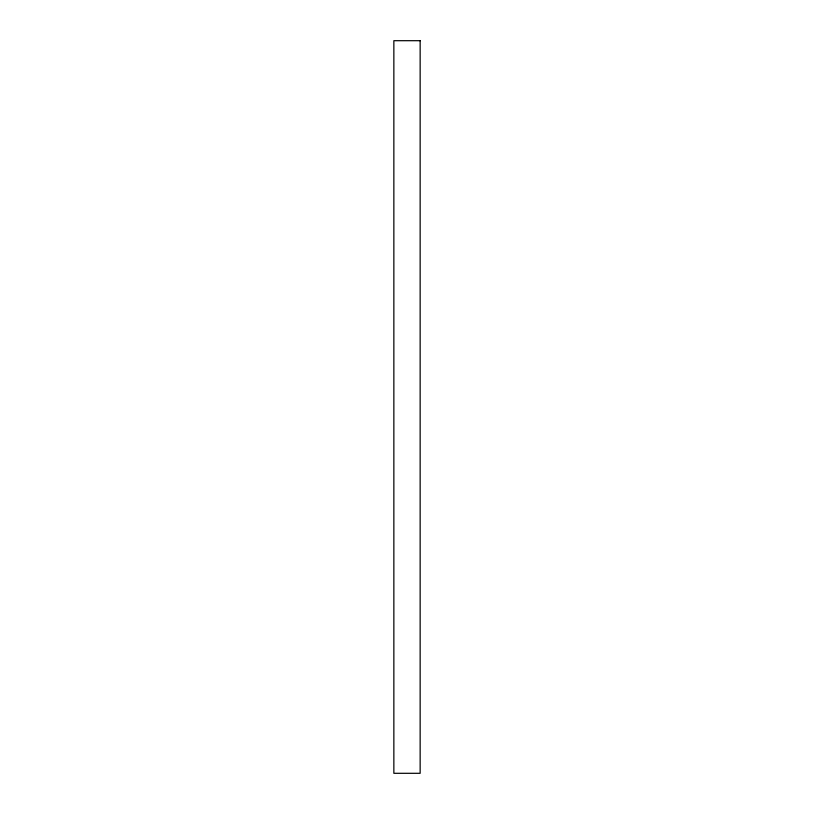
<?xml version="1.0" encoding="UTF-8"?>
<svg xmlns="http://www.w3.org/2000/svg" width="814" height="814" viewBox="0 0 814 814"><rect width="100%" height="100%" fill="white"/><g stroke="black" fill="none" stroke-linecap="round" stroke-linejoin="round"><path stroke-width="1.22" d="M420.146 40.7L393.854 40.7L393.854 773.3L420.146 773.3L420.146 40.7"/></g></svg>
